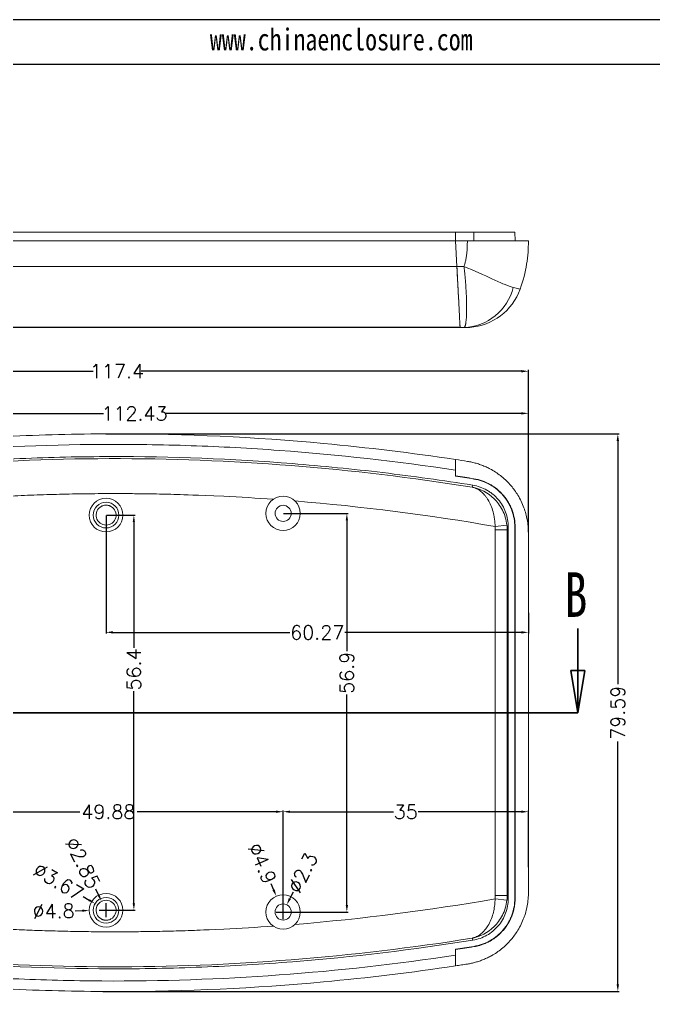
# Model space of a CAD drawing. Header units: inches. Extents: x 2883 to 4028, y 1129 to 1398.
# Drawn here: x 3490.9 to 3581.3, y 1259 to 1397.8 of the extents above; entities that cross this region are included whole.
import ezdxf

# ---------------------------------------------------------------- set-up
doc = ezdxf.new("R2010")
doc.units = ezdxf.units.IN
doc.header["$LTSCALE"] = 15
doc.linetypes.add('PHANTOM', pattern=[12.7, 6.35, -1.27, 1.27, -1.27, 1.27, -1.27])
doc.layers.add('文字', color=81, linetype='Continuous')
doc.styles.add('SLDTEXTSTYLE0', font='TXT', dxfattribs={"width": 0.75})
doc.styles.get("Standard").update_dxf_attribs({"font": 'txt', "bigfont": 'gbcbig.shx'})
doc.styles.add('宋体', font='', dxfattribs={"width": 0.8, "height": 3.5})
doc.styles.get('宋体').set_extended_font_data('SimSun')
doc.dimstyles.new('2.5', dxfattribs={"dimtxt": 2, "dimasz": 1, "dimexe": 0.18, "dimexo": 0.0625, "dimgap": 0.09, "dimtad": 0, "dimdsep": 46, "dimtxsty": 'Standard', "dimcen": 1, "dimclrd": 3, "dimclre": 3, "dimadec": 0, "dimazin": 2, "dimtfac": 1, "dimtofl": 0, "dimtmove": 0, "dimatfit": 3, "dimfxl": 1, "dimtolj": 1, "dimtzin": 0, "dimarcsym": 0})

# ---------------------------------------------------------------- blocks, each defined once
blk = doc.blocks.new('_CLOSED')
at = {"color": 0, "linetype": 'ByBlock', "lineweight": -2}
for p, q in [((-1, 0.166667), (0, 0)), ((-1, 0.166667), (-1, -0.166667)), ((0, 0), (-1, -0.166667)), ((0, 0), (-1, 0))]:
    blk.add_line(p, q, dxfattribs=at)
blk = doc.blocks.new('*D242')
at = {"color": 3, "lineweight": -2}
for p, q in [((3446.09, 1331.72), (3446.09, 1347.74)), ((3447.09, 1347.56), (3501.37, 1347.56)), ((3562.49, 1347.56), (3508.21, 1347.56)), ((3563.49, 1324.57), (3563.49, 1347.74))]:
    blk.add_line(p, q, dxfattribs=at)
at = {"color": 3}
for points in [[(3447.09, 1347.73), (3447.09, 1347.39), (3446.09, 1347.56)], [(3562.49, 1347.73), (3562.49, 1347.39), (3563.49, 1347.56)]]:
    blk.add_solid(points, dxfattribs=at)
at = {"layer": 'Defpoints', "color": 0}
for p in [(3563.49, 1347.56), (3446.09, 1331.65), (3563.49, 1324.51)]:
    blk.add_point(p, dxfattribs=at)
at = {"color": 0, "insert": (3504.79, 1347.56), "char_height": 2, "attachment_point": 5}
blk.add_mtext('\\A1;117.4', dxfattribs=at)
blk = doc.blocks.new('*D243')
at = {"color": 3, "lineweight": -2}
for p, q in [((3451.06, 1331.46), (3451.06, 1341.73)), ((3452.06, 1341.55), (3502.85, 1341.55)), ((3562.49, 1341.55), (3511.7, 1341.55)), ((3563.49, 1324.57), (3563.49, 1341.73))]:
    blk.add_line(p, q, dxfattribs=at)
at = {"color": 3}
for points in [[(3452.06, 1341.71), (3452.06, 1341.38), (3451.06, 1341.55)], [(3562.49, 1341.71), (3562.49, 1341.38), (3563.49, 1341.55)]]:
    blk.add_solid(points, dxfattribs=at)
at = {"layer": 'Defpoints', "color": 0}
for p in [(3451.06, 1341.55), (3451.06, 1331.4), (3563.49, 1324.51)]:
    blk.add_point(p, dxfattribs=at)
at = {"color": 0, "insert": (3507.28, 1341.55), "char_height": 2, "attachment_point": 5}
blk.add_mtext('\\A1;112.43', dxfattribs=at)
blk = doc.blocks.new('*D246')
at = {"color": 3, "lineweight": -2}
for p, q in [((3528.55, 1327.27), (3537.76, 1327.27)), ((3537.58, 1326.27), (3537.58, 1307.61)), ((3537.58, 1271.37), (3537.58, 1301.43)), ((3528.55, 1270.37), (3537.76, 1270.37))]:
    blk.add_line(p, q, dxfattribs=at)
at = {"color": 3}
for points in [[(3537.42, 1326.27), (3537.75, 1326.27), (3537.58, 1327.27)], [(3537.42, 1271.37), (3537.75, 1271.37), (3537.58, 1270.37)]]:
    blk.add_solid(points, dxfattribs=at)
at = {"layer": 'Defpoints', "color": 0}
for p in [(3528.49, 1327.27), (3537.58, 1327.27), (3528.49, 1270.37)]:
    blk.add_point(p, dxfattribs=at)
at = {"color": 0, "insert": (3537.58, 1304.52), "char_height": 2, "attachment_point": 5, "rotation": 90}
blk.add_mtext('\\A1;56.9', dxfattribs=at)
blk = doc.blocks.new('*D247')
at = {"color": 3, "lineweight": -2}
for p, q in [((3503.29, 1327.02), (3507.37, 1327.02)), ((3507.19, 1326.02), (3507.19, 1308.09)), ((3507.19, 1271.62), (3507.19, 1301.91)), ((3503.29, 1270.62), (3507.37, 1270.62))]:
    blk.add_line(p, q, dxfattribs=at)
at = {"color": 3}
for points in [[(3507.02, 1326.02), (3507.35, 1326.02), (3507.19, 1327.02)], [(3507.02, 1271.62), (3507.35, 1271.62), (3507.19, 1270.62)]]:
    blk.add_solid(points, dxfattribs=at)
at = {"layer": 'Defpoints', "color": 0}
for p in [(3503.22, 1327.02), (3503.22, 1270.62), (3507.19, 1270.62)]:
    blk.add_point(p, dxfattribs=at)
at = {"color": 0, "insert": (3507.19, 1305), "char_height": 2, "attachment_point": 5, "rotation": 90}
blk.add_mtext('\\A1;56.4', dxfattribs=at)
blk = doc.blocks.new('*D249')
at = {"color": 3, "lineweight": -2}
for p, q in [((3503.19, 1338.62), (3576.43, 1338.62)), ((3576.25, 1337.62), (3576.25, 1302.91)), ((3576.25, 1260.03), (3576.25, 1294.73)), ((3502.75, 1259.03), (3576.43, 1259.03))]:
    blk.add_line(p, q, dxfattribs=at)
at = {"color": 3}
for points in [[(3576.08, 1337.62), (3576.41, 1337.62), (3576.25, 1338.62)], [(3576.08, 1260.03), (3576.41, 1260.03), (3576.25, 1259.03)]]:
    blk.add_solid(points, dxfattribs=at)
at = {"layer": 'Defpoints', "color": 0}
for p in [(3503.12, 1338.62), (3502.68, 1259.03), (3576.25, 1259.03)]:
    blk.add_point(p, dxfattribs=at)
at = {"color": 0, "insert": (3576.25, 1298.82), "char_height": 2, "attachment_point": 5, "rotation": 90}
blk.add_mtext('\\A1;79.59', dxfattribs=at)
blk = doc.blocks.new('*D256')
at = {"color": 3, "lineweight": -2}
for p, q in [((3501.71, 1273.7), (3502.15, 1272.8)), ((3503.22, 1269.62), (3503.22, 1271.62)), ((3502.22, 1270.62), (3504.22, 1270.62))]:
    blk.add_line(p, q, dxfattribs=at)
at = {"color": 3}
blk.add_solid([(3502.3, 1272.87), (3502, 1272.72), (3502.59, 1271.9)], dxfattribs=at)
at = {"layer": 'Defpoints', "color": 0}
for p in [(3502.59, 1271.9), (3503.85, 1269.34)]:
    blk.add_point(p, dxfattribs=at)
at = {"color": 0, "insert": (3499.9, 1277.36), "char_height": 2, "attachment_point": 5, "rotation": 296.2216}
blk.add_mtext('\\A1;∅2.85', dxfattribs=at)
blk = doc.blocks.new('*D257')
at = {"color": 3, "lineweight": -2}
for p, q in [((3499.94, 1272.6), (3500.79, 1272.08)), ((3503.22, 1269.62), (3503.22, 1271.62)), ((3502.22, 1270.62), (3504.22, 1270.62))]:
    blk.add_line(p, q, dxfattribs=at)
at = {"color": 3}
blk.add_solid([(3500.88, 1272.22), (3500.71, 1271.94), (3501.65, 1271.57)], dxfattribs=at)
at = {"layer": 'Defpoints', "color": 0}
for p in [(3501.65, 1271.57), (3504.79, 1269.68)]:
    blk.add_point(p, dxfattribs=at)
at = {"color": 0, "insert": (3496.43, 1274.7), "char_height": 2, "attachment_point": 5, "rotation": 329.0141}
blk.add_mtext('\\A1;∅3.67', dxfattribs=at)
blk = doc.blocks.new('*D258')
at = {"color": 3, "lineweight": -2}
for p, q in [((3503.22, 1269.62), (3503.22, 1271.62)), ((3498.82, 1270.55), (3499.82, 1270.57)), ((3502.22, 1270.62), (3504.22, 1270.62))]:
    blk.add_line(p, q, dxfattribs=at)
at = {"color": 3}
blk.add_solid([(3499.82, 1270.73), (3499.83, 1270.4), (3500.82, 1270.58)], dxfattribs=at)
at = {"layer": 'Defpoints', "color": 0}
for p in [(3500.82, 1270.58), (3505.62, 1270.66)]:
    blk.add_point(p, dxfattribs=at)
at = {"color": 0, "insert": (3495.73, 1270.5), "char_height": 2, "attachment_point": 5, "rotation": 0.9457}
blk.add_mtext('\\A1;∅4.8', dxfattribs=at)
blk = doc.blocks.new('*D259')
at = {"color": 3, "lineweight": -2}
for p, q in [((3526.73, 1274.46), (3527.12, 1273.54)), ((3528.49, 1269.37), (3528.49, 1271.37)), ((3527.49, 1270.37), (3529.49, 1270.37))]:
    blk.add_line(p, q, dxfattribs=at)
at = {"color": 3}
blk.add_solid([(3527.28, 1273.61), (3526.97, 1273.47), (3527.52, 1272.62)], dxfattribs=at)
at = {"layer": 'Defpoints', "color": 0}
for p in [(3527.52, 1272.62), (3529.46, 1268.12)]:
    blk.add_point(p, dxfattribs=at)
at = {"color": 0, "insert": (3525.5, 1277.3), "char_height": 2, "attachment_point": 5, "rotation": 293.3375}
blk.add_mtext('\\A1;∅4.9', dxfattribs=at)
blk = doc.blocks.new('*D260')
at = {"color": 3, "lineweight": -2}
for p, q in [((3529.91, 1273.2), (3529.45, 1272.29)), ((3528.49, 1269.37), (3528.49, 1271.37)), ((3527.49, 1270.37), (3529.49, 1270.37))]:
    blk.add_line(p, q, dxfattribs=at)
at = {"color": 3}
blk.add_solid([(3529.3, 1272.37), (3529.6, 1272.22), (3529.01, 1271.4)], dxfattribs=at)
at = {"layer": 'Defpoints', "color": 0}
for p in [(3529.01, 1271.4), (3527.97, 1269.34)]:
    blk.add_point(p, dxfattribs=at)
at = {"color": 0, "insert": (3531.29, 1275.97), "char_height": 2, "attachment_point": 5, "rotation": 63.3726}
blk.add_mtext('\\A1;∅2.3', dxfattribs=at)
blk = doc.blocks.new('*D283')
at = {"color": 3, "lineweight": -2}
for p, q in [((3503.22, 1326.96), (3503.22, 1310.11)), ((3563.49, 1313.09), (3563.49, 1310.11)), ((3504.22, 1310.29), (3529.43, 1310.29)), ((3562.49, 1310.29), (3537.28, 1310.29))]:
    blk.add_line(p, q, dxfattribs=at)
at = {"color": 3}
for points in [[(3504.22, 1310.46), (3504.22, 1310.12), (3503.22, 1310.29)], [(3562.49, 1310.46), (3562.49, 1310.12), (3563.49, 1310.29)]]:
    blk.add_solid(points, dxfattribs=at)
at = {"layer": 'Defpoints', "color": 0}
for p in [(3503.22, 1327.02), (3563.49, 1313.15), (3503.22, 1310.29)]:
    blk.add_point(p, dxfattribs=at)
at = {"color": 0, "insert": (3533.36, 1310.29), "char_height": 2, "attachment_point": 5}
blk.add_mtext('\\A1;60.27', dxfattribs=at)
blk = doc.blocks.new('*D285')
at = {"color": 3, "lineweight": -2}
for p, q in [((3528.49, 1270.43), (3528.49, 1284.87)), ((3529.49, 1284.69), (3544.23, 1284.69)), ((3562.49, 1284.69), (3547.75, 1284.69)), ((3563.49, 1276.77), (3563.49, 1284.87))]:
    blk.add_line(p, q, dxfattribs=at)
at = {"color": 3}
for points in [[(3529.49, 1284.85), (3529.49, 1284.52), (3528.49, 1284.69)], [(3562.49, 1284.85), (3562.49, 1284.52), (3563.49, 1284.69)]]:
    blk.add_solid(points, dxfattribs=at)
at = {"layer": 'Defpoints', "color": 0}
for p in [(3563.49, 1284.69), (3563.49, 1276.71), (3528.49, 1270.37)]:
    blk.add_point(p, dxfattribs=at)
at = {"color": 0, "insert": (3545.99, 1284.69), "char_height": 2, "attachment_point": 5}
blk.add_mtext('\\A1;35', dxfattribs=at)
blk = doc.blocks.new('*D286')
at = {"color": 3, "lineweight": -2}
for p, q in [((3478.61, 1270.48), (3478.61, 1284.87)), ((3479.61, 1284.69), (3499.46, 1284.69)), ((3527.49, 1284.69), (3507.64, 1284.69)), ((3528.49, 1269.84), (3528.49, 1284.87))]:
    blk.add_line(p, q, dxfattribs=at)
at = {"color": 3}
for points in [[(3479.61, 1284.85), (3479.61, 1284.52), (3478.61, 1284.69)], [(3527.49, 1284.85), (3527.49, 1284.52), (3528.49, 1284.69)]]:
    blk.add_solid(points, dxfattribs=at)
at = {"layer": 'Defpoints', "color": 0}
for p in [(3528.49, 1284.69), (3478.61, 1270.42), (3528.49, 1269.78)]:
    blk.add_point(p, dxfattribs=at)
at = {"color": 0, "insert": (3503.55, 1284.69), "char_height": 2, "attachment_point": 5}
blk.add_mtext('\\A1;49.88', dxfattribs=at)

msp = doc.modelspace()

# ---------------------------------------------------------------- linework, layer by layer
for p, q in [((3358.601, 1397.774), (3739.054, 1397.774)), ((3368.446, 1391.369), (3732.65, 1391.369))]:
    msp.add_line(p, q)
at = {"color": 7, "linetype": 'Continuous', "lineweight": 15}
for p, q in [((3553.09, 1366.196), (3553.09, 1367.396)), ((3555.699, 1366.196), (3555.693, 1367.396)), ((3561.548, 1367.396), (3561.59, 1366.196)), ((3553.09, 1366.196), (3553.283, 1362.514)), ((3553.09, 1366.196), (3553.283, 1362.514)), ((3562.093, 1358.719), (3562.302, 1359.283)), ((3553.737, 1353.85), (3553.729, 1354.002)), ((3553.09, 1333.437), (3553.09, 1334.956)), ((3553.09, 1334.956), (3553.09, 1333.437)), ((3553.09, 1333.437), (3553.09, 1332.583)), ((3555.699, 1332.219), (3555.693, 1332.177)), ((3555.464, 1331.012), (3555.562, 1331.291)), ((3558.734, 1325.406), (3560.423, 1325.594)), ((3560.611, 1325.364), (3560.46, 1324.93)), ((3560.611, 1272.28), (3560.611, 1325.364)), ((3561.548, 1325.304), (3561.548, 1272.34)), ((3561.59, 1325.304), (3561.548, 1325.304)), ((3561.59, 1272.34), (3561.59, 1325.304)), ((3558.761, 1324.93), (3560.46, 1324.93)), ((3558.761, 1324.93), (3558.761, 1272.714)), ((3560.46, 1324.93), (3560.46, 1272.714)), ((3563.49, 1324.506), (3563.49, 1273.138)), ((3560.46, 1272.714), (3558.761, 1272.714)), ((3560.46, 1272.714), (3560.611, 1272.28)), ((3560.423, 1272.05), (3558.734, 1272.238)), ((3561.548, 1272.34), (3561.59, 1272.34)), ((3555.562, 1266.353), (3555.464, 1266.632)), ((3555.699, 1265.426), (3555.693, 1265.467)), ((3553.09, 1265.061), (3553.09, 1264.207)), ((3553.09, 1262.688), (3553.09, 1264.207)), ((3553.09, 1264.207), (3553.09, 1262.688))]:
    msp.add_line(p, q, dxfattribs=at)
at = {"color": 7, "linetype": 'Continuous', "lineweight": 30}
msp.add_line((3570.525, 1310.822), (3570.525, 1298.822), dxfattribs=at)
at = {"color": 1, "linetype": 'PHANTOM', "lineweight": 30}
msp.add_line((3570.525, 1298.822), (3440.101, 1298.822), dxfattribs=at)
at = {"color": 7, "linetype": 'Continuous', "lineweight": 15}
for centre, radius in [((3503.223, 1327.022), 2.4), ((3528.49, 1327.272), 2.45), ((3503.223, 1327.022), 1.833), ((3528.49, 1327.272), 1.15), ((3503.223, 1270.622), 2.4), ((3503.223, 1270.622), 1.833), ((3528.49, 1270.372), 2.45), ((3528.49, 1270.372), 1.15)]:
    msp.add_circle(centre, radius, dxfattribs=at)
for centre, radius, start, end in [((3553.983, 1361.363), 7.574, 272.41211, 345.90588), ((3554.511, 1362.096), 8.3, 270, 336.03264), ((3503.223, 1327.022), 1.426, 119.9462, 60.51249), ((3503.223, 1270.622), 1.426, 299.48751, 240.0538)]:
    msp.add_arc(centre, radius, start, end, dxfattribs=at)
for points, knots in [([(3553.09, 1367.396), (3544.74, 1367.396), (3536.355, 1367.396), (3519.511, 1367.396), (3511.076, 1367.396), (3498.41, 1367.396), (3494.193, 1367.396), (3485.775, 1367.396), (3481.573, 1367.396), (3468.987, 1367.396), (3460.625, 1367.396), (3452.29, 1367.396)], [0, 0, 0, 0, 0.25, 0.25, 0.5, 0.5, 0.625, 0.625, 0.75, 0.75, 1, 1, 1, 1]), ([(3555.693, 1367.396), (3555.259, 1367.396), (3554.392, 1367.396), (3553.524, 1367.396), (3553.09, 1367.396)], [0, 0, 0, 0, 0.5001528, 1, 1, 1, 1]), ([(3561.548, 1367.396), (3561.548, 1367.396), (3561.512, 1367.396), (3561.369, 1367.396), (3561.263, 1367.396), (3561.05, 1367.396), (3560.97, 1367.396), (3560.795, 1367.396), (3560.7, 1367.396), (3560.392, 1367.396), (3560.155, 1367.396), (3559.62, 1367.396), (3559.327, 1367.396), (3558.855, 1367.396), (3558.691, 1367.396), (3558.354, 1367.396), (3558.178, 1367.396), (3557.638, 1367.396), (3557.266, 1367.396), (3556.497, 1367.396), (3556.101, 1367.396), (3555.693, 1367.396)], [0, 0, 0, 0, 0.125, 0.125, 0.25, 0.25, 0.3125, 0.3125, 0.375, 0.375, 0.5, 0.5, 0.625, 0.625, 0.6875, 0.6875, 0.75, 0.75, 0.875, 0.875, 1, 1, 1, 1]), ([(3453.19, 1366.196), (3460.535, 1366.196), (3467.903, 1366.196), (3480.18, 1366.196), (3485.077, 1366.196), (3494.891, 1366.196), (3499.809, 1366.196), (3514.589, 1366.196), (3524.423, 1366.196), (3540.545, 1366.196), (3546.829, 1366.196), (3553.09, 1366.196)], [0.09727704, 0.09727704, 0.09727704, 0.09727704, 0.28260282, 0.28260282, 0.40515184, 0.40515184, 0.52770086, 0.52770086, 0.7727989, 0.7727989, 0.93042382, 0.93042382, 0.93042382, 0.93042382]), ([(3554.776, 1366.196), (3554.495, 1366.196), (3553.933, 1366.196), (3553.371, 1366.196), (3553.09, 1366.196)], [0, 0, 0, 0, 0.4999584, 1, 1, 1, 1]), ([(3554.776, 1366.196), (3554.775, 1366.04), (3554.773, 1365.728), (3554.754, 1365.107), (3554.711, 1364.526), (3554.633, 1363.911), (3554.548, 1363.434), (3554.432, 1362.941), (3554.338, 1362.645), (3554.297, 1362.514)], [0, 0, 0, 0, 0.1254548, 0.2507806, 0.5006956, 0.5931903, 0.7499195, 0.8899007, 1, 1, 1, 1]), ([(3563.49, 1366.196), (3563.489, 1366.196), (3563.487, 1366.196), (3563.473, 1366.196), (3563.448, 1366.195), (3563.403, 1366.196), (3563.288, 1366.196), (3563.102, 1366.195), (3562.69, 1366.196), (3562.088, 1366.195), (3561.005, 1366.196), (3559.734, 1366.195), (3558.551, 1366.195), (3557.661, 1366.195), (3557.095, 1366.195), (3556.521, 1366.195), (3555.941, 1366.195), (3555.36, 1366.196), (3554.969, 1366.196), (3554.776, 1366.196)], [0, 0, 0, 0, 0.0210865, 0.0420732, 0.0629438, 0.0919123, 0.1256161, 0.2179448, 0.2504543, 0.3867413, 0.5000288, 0.6288235, 0.749564, 0.7923694, 0.8348413, 0.8769066, 0.9184966, 0.9595472, 1, 1, 1, 1]), ([(3562.318, 1359.278), (3562.749, 1360.474), (3563.048, 1361.685), (3563.326, 1363.438), (3563.39, 1364.012), (3563.452, 1364.852), (3563.466, 1365.129), (3563.481, 1365.538), (3563.484, 1365.672), (3563.489, 1365.942), (3563.49, 1366.1), (3563.49, 1366.196)], [0, 0, 0, 0, 0.5, 0.5, 0.75, 0.75, 0.875, 0.875, 0.9375, 0.9375, 1, 1, 1, 1]), ([(3553.283, 1362.514), (3536.697, 1362.514), (3519.92, 1362.514), (3486.323, 1362.514), (3469.561, 1362.514), (3452.997, 1362.514)], [0, 0, 0, 0, 0.5, 0.5, 1, 1, 1, 1]), ([(3553.283, 1362.514), (3553.288, 1362.411), (3553.299, 1362.203), (3553.316, 1361.89), (3553.332, 1361.575), (3553.349, 1361.258), (3553.366, 1360.94), (3553.382, 1360.621), (3553.399, 1360.302), (3553.416, 1359.984), (3553.432, 1359.667), (3553.468, 1358.979), (3553.524, 1357.921), (3553.587, 1356.705), (3553.646, 1355.602), (3553.684, 1354.85), (3553.708, 1354.394), (3553.72, 1354.164), (3553.728, 1354.018), (3553.734, 1353.913), (3553.736, 1353.871), (3553.737, 1353.85)], [0, 0, 0, 0, 0.0237809, 0.0478683, 0.0722539, 0.0969289, 0.1218835, 0.1471069, 0.1725874, 0.1983124, 0.2242687, 0.2504419, 0.3696265, 0.5000204, 0.6068905, 0.7495639, 0.8259987, 0.8744179, 0.9200021, 0.9618306, 1, 1, 1, 1]), ([(3553.737, 1353.85), (3553.734, 1353.909), (3553.728, 1354.015), (3553.713, 1354.315), (3553.702, 1354.511), (3553.677, 1354.992), (3553.662, 1355.273), (3553.637, 1355.75), (3553.629, 1355.918), (3553.61, 1356.275), (3553.6, 1356.464), (3553.569, 1357.055), (3553.547, 1357.477), (3553.512, 1358.151), (3553.499, 1358.382), (3553.474, 1358.859), (3553.461, 1359.105), (3553.422, 1359.856), (3553.395, 1360.37), (3553.34, 1361.423), (3553.312, 1361.965), (3553.283, 1362.514)], [0, 0, 0, 0, 0.125, 0.125, 0.25, 0.25, 0.375, 0.375, 0.4375, 0.4375, 0.5, 0.5, 0.625, 0.625, 0.6875, 0.6875, 0.75, 0.75, 0.875, 0.875, 1, 1, 1, 1]), ([(3554.302, 1353.796), (3554.311, 1353.797), (3554.328, 1353.798), (3554.354, 1353.814), (3554.379, 1353.839), (3554.404, 1353.876), (3554.428, 1353.923), (3554.452, 1353.981), (3554.475, 1354.051), (3554.497, 1354.133), (3554.519, 1354.226), (3554.539, 1354.331), (3554.584, 1354.605), (3554.644, 1355.183), (3554.681, 1356.203), (3554.671, 1357.521), (3554.62, 1358.789), (3554.543, 1359.942), (3554.481, 1360.717), (3554.417, 1361.401), (3554.357, 1361.99), (3554.316, 1362.35), (3554.297, 1362.514)], [0, 0, 0, 0, 0.0215376, 0.0433295, 0.0653682, 0.0876452, 0.1101515, 0.1328773, 0.155812, 0.1789444, 0.2022627, 0.2257544, 0.2494064, 0.3686741, 0.4982889, 0.6048017, 0.7481697, 0.8142158, 0.8721122, 0.9221402, 0.9646477, 1, 1, 1, 1]), ([(3561.329, 1359.518), (3560.972, 1359.605), (3560.54, 1359.767), (3559.534, 1360.19), (3558.973, 1360.446), (3557.142, 1361.284), (3555.759, 1361.916), (3554.297, 1362.514)], [0, 0, 0, 0, 0.25, 0.25, 0.5, 0.5, 1, 1, 1, 1]), ([(3553.737, 1353.85), (3553.706, 1353.85), (3553.676, 1353.85), (3553.645, 1353.85), (3549.47, 1353.85), (3545.284, 1353.85), (3538.985, 1353.85), (3536.882, 1353.85), (3532.673, 1353.85), (3530.568, 1353.85), (3524.248, 1353.85), (3520.03, 1353.85), (3513.697, 1353.85), (3511.584, 1353.85), (3507.357, 1353.85), (3505.242, 1353.85), (3498.899, 1353.85), (3494.671, 1353.85), (3486.221, 1353.85), (3482.004, 1353.85), (3473.585, 1353.85), (3469.383, 1353.85), (3460.994, 1353.85), (3456.806, 1353.85), (3452.636, 1353.85), (3452.605, 1353.85), (3452.574, 1353.85), (3452.543, 1353.85)], [0.00890289, 0.00890289, 0.00890289, 0.00890289, 0.00980392, 0.00980392, 0.00980392, 0.13235294, 0.13235294, 0.19362745, 0.19362745, 0.25490196, 0.25490196, 0.37745098, 0.37745098, 0.43872549, 0.43872549, 0.5, 0.5, 0.62254902, 0.62254902, 0.74509804, 0.74509804, 0.86764706, 0.86764706, 0.99019608, 0.99019608, 0.99019608, 0.99110429, 0.99110429, 0.99110429, 0.99110429]), ([(3452.543, 1353.85), (3456.726, 1353.85), (3460.921, 1353.85), (3469.332, 1353.85), (3473.55, 1353.85), (3486.211, 1353.85), (3494.669, 1353.85), (3507.379, 1353.85), (3511.621, 1353.85), (3520.082, 1353.85), (3524.306, 1353.85), (3532.738, 1353.85), (3536.948, 1353.85), (3545.353, 1353.85), (3549.548, 1353.85), (3553.737, 1353.85)], [0, 0, 0, 0, 0.125, 0.125, 0.25, 0.25, 0.5, 0.5, 0.625, 0.625, 0.75, 0.75, 0.875, 0.875, 1, 1, 1, 1]), ([(3501.95, 1353.796), (3501.988, 1353.796), (3502.065, 1353.796), (3502.183, 1353.796), (3502.305, 1353.797), (3502.431, 1353.798), (3502.622, 1353.8), (3502.882, 1353.802), (3503.212, 1353.803), (3503.543, 1353.802), (3503.833, 1353.8), (3504.08, 1353.798), (3504.286, 1353.796), (3504.414, 1353.796), (3504.479, 1353.796)], [0, 0, 0, 0, 0.050082, 0.1001191, 0.1502598, 0.2006554, 0.2514579, 0.3753037, 0.4997488, 0.624235, 0.7481619, 0.8327035, 0.9164153, 1, 1, 1, 1]), ([(3504.379, 1353.796), (3504.273, 1353.796), (3503.927, 1353.796), (3503.233, 1353.796), (3502.525, 1353.796), (3502.164, 1353.796), (3502.044, 1353.796)], [0, 0, 0, 0, 0.1508085, 0.4904851, 0.8301617, 1, 1, 1, 1]), ([(3453.19, 1334.545), (3460.535, 1335.713), (3467.903, 1336.634), (3480.18, 1337.745), (3485.077, 1338.076), (3494.891, 1338.517), (3499.809, 1338.626), (3514.589, 1338.614), (3524.423, 1338.154), (3540.545, 1336.666), (3546.829, 1335.9), (3553.09, 1334.956)], [0.09727704, 0.09727704, 0.09727704, 0.09727704, 0.28260282, 0.28260282, 0.40515184, 0.40515184, 0.52770086, 0.52770086, 0.7727989, 0.7727989, 0.93042382, 0.93042382, 0.93042382, 0.93042382]), ([(3452.29, 1332.879), (3460.625, 1334.234), (3469, 1335.271), (3485.83, 1336.689), (3494.26, 1337.069), (3506.926, 1337.138), (3511.145, 1337.078), (3519.566, 1336.793), (3523.771, 1336.567), (3536.368, 1335.645), (3544.741, 1334.702), (3553.09, 1333.437)], [0, 0, 0, 0, 0.25, 0.25, 0.5, 0.5, 0.625, 0.625, 0.75, 0.75, 1, 1, 1, 1]), ([(3555.464, 1331.012), (3546.905, 1332.379), (3538.294, 1333.41), (3521.013, 1334.775), (3512.34, 1335.11), (3486.312, 1335.044), (3468.997, 1333.574), (3451.89, 1330.755)], [0, 0, 0, 0, 0.25, 0.25, 0.5, 0.5, 1, 1, 1, 1]), ([(3555.562, 1331.291), (3551.289, 1331.975), (3547.001, 1332.575), (3538.409, 1333.603), (3534.108, 1334.031), (3521.192, 1335.056), (3512.562, 1335.395), (3499.588, 1335.372), (3495.259, 1335.277), (3486.623, 1334.911), (3473.693, 1334.1), (3460.833, 1332.513), (3452.29, 1331.117)], [0, 0, 0, 0, 0.125, 0.125, 0.25, 0.25, 0.5, 0.5, 0.625, 0.625, 0.75, 1, 1, 1, 1]), ([(3554.776, 1334.698), (3554.881, 1334.68), (3555.093, 1334.645), (3555.41, 1334.58), (3555.727, 1334.505), (3556.044, 1334.418), (3556.36, 1334.322), (3556.675, 1334.214), (3556.989, 1334.095), (3557.299, 1333.966), (3557.607, 1333.826), (3557.912, 1333.675), (3558.629, 1333.289), (3559.734, 1332.541), (3561.004, 1331.303), (3562.088, 1329.807), (3562.886, 1328.158), (3563.264, 1326.767), (3563.403, 1325.866), (3563.453, 1325.412), (3563.484, 1324.966), (3563.488, 1324.66), (3563.49, 1324.506)], [0, 0, 0, 0, 0.0219909, 0.0441673, 0.0665203, 0.0890405, 0.1117182, 0.1345428, 0.1575036, 0.1805895, 0.2037888, 0.2270895, 0.2504794, 0.3712253, 0.5000322, 0.6133249, 0.7496244, 0.8743779, 0.908081, 0.9370546, 0.9684057, 1, 1, 1, 1]), ([(3555.699, 1332.219), (3555.264, 1332.288), (3554.395, 1332.426), (3553.525, 1332.559), (3553.09, 1332.625)], [0, 0, 0, 0, 0.5001531, 1, 1, 1, 1]), ([(3553.09, 1332.583), (3553.524, 1332.517), (3554.392, 1332.384), (3555.259, 1332.246), (3555.693, 1332.177)], [0, 0, 0, 0, 0.4998472, 1, 1, 1, 1]), ([(3555.693, 1332.177), (3556.101, 1332.112), (3556.497, 1332.011), (3557.266, 1331.743), (3557.638, 1331.576), (3558.178, 1331.273), (3558.354, 1331.164), (3558.691, 1330.932), (3558.855, 1330.81), (3559.327, 1330.421), (3559.62, 1330.133), (3560.155, 1329.504), (3560.392, 1329.17), (3560.7, 1328.642), (3560.795, 1328.461), (3560.97, 1328.09), (3561.05, 1327.899), (3561.263, 1327.319), (3561.369, 1326.925), (3561.512, 1326.125), (3561.548, 1325.718), (3561.548, 1325.304)], [0, 0, 0, 0, 0.125, 0.125, 0.25, 0.25, 0.3125, 0.3125, 0.375, 0.375, 0.5, 0.5, 0.625, 0.625, 0.6875, 0.6875, 0.75, 0.75, 0.875, 0.875, 1, 1, 1, 1]), ([(3555.699, 1332.219), (3556.11, 1332.153), (3556.509, 1332.052), (3557.282, 1331.782), (3557.657, 1331.614), (3558.2, 1331.309), (3558.376, 1331.199), (3558.716, 1330.966), (3558.88, 1330.843), (3559.355, 1330.452), (3559.65, 1330.162), (3560.189, 1329.529), (3560.427, 1329.193), (3560.737, 1328.662), (3560.833, 1328.48), (3561.009, 1328.107), (3561.089, 1327.915), (3561.303, 1327.331), (3561.41, 1326.935), (3561.553, 1326.13), (3561.59, 1325.72), (3561.59, 1325.304)], [0, 0, 0, 0, 0.125, 0.125, 0.25, 0.25, 0.3125, 0.3125, 0.375, 0.375, 0.5, 0.5, 0.625, 0.625, 0.6875, 0.6875, 0.75, 0.75, 0.875, 0.875, 1, 1, 1, 1]), ([(3555.464, 1331.012), (3556.586, 1330.794), (3557.682, 1330.251), (3559.045, 1328.908), (3559.459, 1328.364), (3560.105, 1327.094), (3560.338, 1326.36), (3560.423, 1325.594)], [0, 0, 0, 0, 0.5, 0.5, 0.75, 0.75, 1, 1, 1, 1]), ([(3558.734, 1325.406), (3558.733, 1325.474), (3558.729, 1325.61), (3558.718, 1325.816), (3558.702, 1326.024), (3558.681, 1326.234), (3558.655, 1326.446), (3558.623, 1326.659), (3558.586, 1326.873), (3558.544, 1327.087), (3558.496, 1327.3), (3558.38, 1327.755), (3558.148, 1328.441), (3557.813, 1329.105), (3557.495, 1329.579), (3557.162, 1329.997), (3556.791, 1330.349), (3556.403, 1330.623), (3556.133, 1330.773), (3555.89, 1330.88), (3555.679, 1330.957), (3555.536, 1330.993), (3555.464, 1331.012)], [0, 0, 0, 0, 0.0231951, 0.0468051, 0.0708294, 0.0952655, 0.1201094, 0.1453561, 0.1709988, 0.1970301, 0.2234413, 0.2502229, 0.3695096, 0.499727, 0.558792, 0.6237685, 0.7483748, 0.8115729, 0.8738721, 0.9161528, 0.9582131, 1, 1, 1, 1]), ([(3560.611, 1325.364), (3560.611, 1325.721), (3560.58, 1326.072), (3560.457, 1326.763), (3560.364, 1327.105), (3560.119, 1327.772), (3559.969, 1328.091), (3559.614, 1328.697), (3559.409, 1328.988), (3558.949, 1329.528), (3558.698, 1329.774), (3558.292, 1330.11), (3558.151, 1330.216), (3557.859, 1330.416), (3557.707, 1330.511), (3557.244, 1330.771), (3556.924, 1330.915), (3556.26, 1331.147), (3555.914, 1331.235), (3555.562, 1331.291)], [0, 0, 0, 0, 0.125, 0.125, 0.25, 0.25, 0.375, 0.375, 0.5, 0.5, 0.625, 0.625, 0.6875, 0.6875, 0.75, 0.75, 0.875, 0.875, 1, 1, 1, 1]), ([(3487.905, 1329.659), (3488.514, 1329.69), (3489.734, 1329.752), (3491.563, 1329.832), (3493.394, 1329.902), (3495.224, 1329.962), (3497.055, 1330.01), (3498.887, 1330.048), (3500.719, 1330.075), (3502.273, 1330.089), (3503.741, 1330.096), (3505.316, 1330.096), (3507.468, 1330.085), (3510.198, 1330.048), (3513.504, 1329.974), (3515.899, 1329.886), (3520.008, 1329.711)], [0, 0, 0, 0, 0.0625014, 0.1250066, 0.1875162, 0.2500308, 0.3125509, 0.3750774, 0.4376107, 0.5001516, 0.5341774, 0.5879266, 0.6613967, 0.7545711, 0.8674414, 1, 1, 1, 1]), ([(3503.925, 1328.263), (3503.888, 1328.284), (3503.819, 1328.32), (3503.72, 1328.36), (3503.64, 1328.387), (3503.58, 1328.404), (3503.54, 1328.413), (3503.451, 1328.433), (3503.315, 1328.451), (3503.096, 1328.448), (3502.876, 1328.413), (3502.698, 1328.35), (3502.583, 1328.296), (3502.535, 1328.27), (3502.511, 1328.258)], [0, 0, 0, 0, 0.08676198, 0.15829857, 0.21521265, 0.25763916, 0.28544573, 0.29852073, 0.4417151, 0.56317184, 0.74231433, 0.89114279, 0.94537078, 1, 1, 1, 1]), ([(3563.49, 1273.138), (3563.489, 1273.035), (3563.487, 1272.831), (3563.473, 1272.525), (3563.448, 1272.182), (3563.403, 1271.778), (3563.288, 1271.033), (3563.102, 1270.282), (3562.69, 1269.081), (3562.088, 1267.837), (3561.005, 1266.341), (3559.734, 1265.103), (3558.551, 1264.302), (3557.661, 1263.839), (3557.095, 1263.587), (3556.521, 1263.371), (3555.941, 1263.193), (3555.36, 1263.048), (3554.969, 1262.98), (3554.776, 1262.946)], [0, 0, 0, 0, 0.0210865, 0.0420732, 0.0629438, 0.0919123, 0.1256161, 0.2179448, 0.2504543, 0.3867413, 0.5000288, 0.6288235, 0.749564, 0.7923694, 0.8348413, 0.8769066, 0.9184966, 0.9595472, 1, 1, 1, 1]), ([(3555.464, 1266.632), (3555.512, 1266.644), (3555.612, 1266.669), (3555.765, 1266.718), (3555.929, 1266.78), (3556.144, 1266.877), (3556.402, 1267.022), (3556.81, 1267.308), (3557.264, 1267.747), (3557.754, 1268.424), (3558.148, 1269.203), (3558.402, 1269.955), (3558.546, 1270.552), (3558.625, 1270.98), (3558.683, 1271.405), (3558.721, 1271.824), (3558.73, 1272.102), (3558.734, 1272.238)], [0, 0, 0, 0, 0.027931, 0.0582363, 0.0909625, 0.1261537, 0.1883858, 0.2516704, 0.3874967, 0.5002549, 0.6304885, 0.7497998, 0.8029864, 0.8546552, 0.9047413, 0.9531979, 1, 1, 1, 1]), ([(3560.423, 1272.05), (3560.338, 1271.284), (3560.105, 1270.55), (3559.459, 1269.281), (3559.045, 1268.736), (3557.682, 1267.393), (3556.586, 1266.85), (3555.464, 1266.632)], [0, 0, 0, 0, 0.25, 0.25, 0.5, 0.5, 1, 1, 1, 1]), ([(3555.562, 1266.353), (3555.914, 1266.409), (3556.256, 1266.496), (3556.919, 1266.727), (3557.242, 1266.872), (3557.862, 1267.22), (3558.152, 1267.42), (3558.694, 1267.866), (3558.949, 1268.116), (3559.408, 1268.655), (3559.611, 1268.942), (3559.966, 1269.549), (3560.119, 1269.872), (3560.363, 1270.536), (3560.455, 1270.875), (3560.579, 1271.568), (3560.611, 1271.923), (3560.611, 1272.28)], [0, 0, 0, 0, 0.125, 0.125, 0.25, 0.25, 0.375, 0.375, 0.5, 0.5, 0.625, 0.625, 0.75, 0.75, 0.875, 0.875, 1, 1, 1, 1]), ([(3561.548, 1272.34), (3561.548, 1271.926), (3561.512, 1271.519), (3561.369, 1270.719), (3561.263, 1270.325), (3561.05, 1269.745), (3560.97, 1269.554), (3560.795, 1269.183), (3560.7, 1269.002), (3560.392, 1268.474), (3560.155, 1268.14), (3559.62, 1267.511), (3559.327, 1267.223), (3558.855, 1266.835), (3558.691, 1266.712), (3558.354, 1266.48), (3558.178, 1266.371), (3557.638, 1266.068), (3557.266, 1265.901), (3556.497, 1265.633), (3556.101, 1265.532), (3555.693, 1265.467)], [0, 0, 0, 0, 0.125, 0.125, 0.25, 0.25, 0.3125, 0.3125, 0.375, 0.375, 0.5, 0.5, 0.625, 0.625, 0.6875, 0.6875, 0.75, 0.75, 0.875, 0.875, 1, 1, 1, 1]), ([(3555.699, 1265.426), (3555.78, 1265.439), (3555.943, 1265.467), (3556.184, 1265.519), (3556.424, 1265.58), (3556.661, 1265.649), (3557.013, 1265.764), (3557.472, 1265.947), (3558.024, 1266.226), (3558.549, 1266.552), (3559.209, 1267.048), (3559.947, 1267.774), (3560.546, 1268.619), (3560.93, 1269.349), (3561.169, 1269.92), (3561.356, 1270.508), (3561.476, 1271.044), (3561.546, 1271.518), (3561.583, 1271.928), (3561.588, 1272.203), (3561.59, 1272.34)], [0, 0, 0, 0, 0.0250233, 0.0500043, 0.0749741, 0.099964, 0.1250053, 0.187407, 0.2498655, 0.3124447, 0.3750806, 0.5001411, 0.6250782, 0.6877061, 0.7503963, 0.8126985, 0.8750619, 0.9167176, 0.9583156, 1, 1, 1, 1]), ([(3502.511, 1269.386), (3502.545, 1269.368), (3502.61, 1269.333), (3502.708, 1269.291), (3502.801, 1269.258), (3502.889, 1269.235), (3502.97, 1269.218), (3503.044, 1269.206), (3503.111, 1269.2), (3503.17, 1269.196), (3503.288, 1269.194), (3503.468, 1269.21), (3503.706, 1269.271), (3503.852, 1269.344), (3503.925, 1269.381)], [0, 0, 0, 0, 0.0775351, 0.1496892, 0.2164612, 0.27785, 0.3338547, 0.3844745, 0.4297089, 0.4695574, 0.5040199, 0.6693496, 0.8346768, 1, 1, 1, 1]), ([(3451.89, 1266.889), (3468.997, 1264.07), (3486.312, 1262.601), (3512.34, 1262.534), (3521.013, 1262.869), (3538.294, 1264.234), (3546.905, 1265.265), (3555.464, 1266.632)], [0, 0, 0, 0, 0.5, 0.5, 0.75, 0.75, 1, 1, 1, 1]), ([(3520.008, 1267.933), (3516.581, 1267.782), (3515.395, 1267.736), (3513.671, 1267.682), (3512.059, 1267.639), (3510.559, 1267.606), (3509.17, 1267.583), (3507.894, 1267.566), (3506.729, 1267.556), (3505.677, 1267.55), (3504.737, 1267.548), (3503.908, 1267.549), (3503.192, 1267.551), (3501.775, 1267.558), (3499.62, 1267.581), (3496.689, 1267.64), (3493.76, 1267.727), (3490.831, 1267.839), (3488.88, 1267.936), (3487.905, 1267.985)], [0, 0, 0, 0, 0.0626843, 0.1215473, 0.1765885, 0.2278075, 0.2752035, 0.3187758, 0.3585238, 0.3944465, 0.4265422, 0.4548077, 0.4792433, 0.4998499, 0.5999116, 0.6999549, 0.7999823, 0.8999965, 1, 1, 1, 1]), ([(3452.29, 1266.528), (3456.562, 1265.83), (3460.847, 1265.215), (3469.436, 1264.157), (3473.735, 1263.714), (3486.648, 1262.645), (3495.276, 1262.279), (3508.25, 1262.257), (3512.58, 1262.338), (3521.217, 1262.676), (3525.527, 1262.931), (3538.438, 1263.957), (3547.015, 1264.985), (3555.562, 1266.353)], [0, 0, 0, 0, 0.125, 0.125, 0.25, 0.25, 0.5, 0.5, 0.625, 0.625, 0.75, 0.75, 1, 1, 1, 1]), ([(3555.693, 1265.467), (3555.259, 1265.398), (3554.392, 1265.26), (3553.524, 1265.127), (3553.09, 1265.061)], [0, 0, 0, 0, 0.5001528, 1, 1, 1, 1]), ([(3553.09, 1264.207), (3544.74, 1262.942), (3536.355, 1261.997), (3519.511, 1260.766), (3511.076, 1260.481), (3498.41, 1260.553), (3494.193, 1260.661), (3485.775, 1261.041), (3481.573, 1261.313), (3468.987, 1262.375), (3460.625, 1263.411), (3452.29, 1264.765)], [0, 0, 0, 0, 0.25, 0.25, 0.5, 0.5, 0.625, 0.625, 0.75, 0.75, 1, 1, 1, 1]), ([(3453.19, 1263.099), (3460.535, 1261.931), (3467.903, 1261.01), (3480.18, 1259.9), (3485.077, 1259.568), (3494.891, 1259.127), (3499.809, 1259.018), (3514.589, 1259.03), (3524.423, 1259.49), (3540.545, 1260.978), (3546.829, 1261.744), (3553.09, 1262.688)], [0.09727704, 0.09727704, 0.09727704, 0.09727704, 0.28260282, 0.28260282, 0.40515184, 0.40515184, 0.52770086, 0.52770086, 0.7727989, 0.7727989, 0.93042382, 0.93042382, 0.93042382, 0.93042382]), ([(3554.776, 1262.946), (3554.495, 1262.903), (3553.933, 1262.816), (3553.371, 1262.73), (3553.09, 1262.688)], [0, 0, 0, 0, 0.4999584, 1, 1, 1, 1])]:
    msp.add_open_spline(points, degree=3, knots=knots, dxfattribs=at)
for points in [[(3553.283, 1362.514), (3553.621, 1362.514), (3553.959, 1362.514), (3554.297, 1362.514)], [(3452.211, 1353.796), (3468.651, 1353.796), (3485.28, 1353.796), (3501.95, 1353.796)], [(3504.479, 1353.796), (3521.166, 1353.796), (3537.827, 1353.796), (3554.302, 1353.796)], [(3554.511, 1353.796), (3554.511, 1353.796), (3554.437, 1353.796), (3554.302, 1353.796)], [(3554.776, 1334.698), (3554.214, 1334.785), (3553.652, 1334.871), (3553.09, 1334.956)], [(3520.008, 1329.711), (3522.369, 1329.594), (3524.729, 1329.45), (3527.086, 1329.28)], [(3530.185, 1329.041), (3539.747, 1328.258), (3549.273, 1327.041), (3558.734, 1325.406)], [(3558.761, 1324.93), (3558.761, 1325.089), (3558.752, 1325.247), (3558.734, 1325.406)], [(3560.423, 1325.594), (3560.448, 1325.372), (3560.46, 1325.151), (3560.46, 1324.93)], [(3558.734, 1272.238), (3558.752, 1272.397), (3558.761, 1272.556), (3558.761, 1272.714)], [(3560.46, 1272.714), (3560.46, 1272.493), (3560.448, 1272.272), (3560.423, 1272.05)], [(3558.734, 1272.238), (3549.273, 1270.603), (3539.747, 1269.387), (3530.185, 1268.603)], [(3527.086, 1268.364), (3524.729, 1268.194), (3522.369, 1268.05), (3520.008, 1267.933)], [(3555.699, 1265.426), (3554.83, 1265.286), (3553.96, 1265.151), (3553.09, 1265.019)]]:
    msp.add_open_spline(points, degree=3, dxfattribs=at)
at = {"color": 8, "linetype": 'Continuous', "lineweight": 15}
msp.add_open_spline([(3561.329, 1359.518), (3561.478, 1359.482), (3561.779, 1359.409), (3562.078, 1359.337), (3562.256, 1359.295), (3562.278, 1359.289), (3562.286, 1359.287)], degree=3, knots=[0, 0, 0, 0, 0.2827366, 0.5678166, 0.8549632, 1, 1, 1, 1], dxfattribs=at)

# ---------------------------------------------------------------- block references
at = {"color": 7, "linetype": 'Continuous', "lineweight": 30, "xscale": 6, "yscale": 6, "rotation": 270}
msp.add_blockref('_CLOSED', (3570.525, 1298.822), dxfattribs=at)

# ---------------------------------------------------------------- texts
at = {"color": 7, "linetype": 'Continuous', "insert": (3568.661, 1318.852), "char_height": 6.35, "attachment_point": 1, "style": 'SLDTEXTSTYLE0'}
msp.add_mtext('B', dxfattribs=at)
at = {"layer": '文字', "color": 0, "insert": (3518.038, 1396.483), "char_height": 3.1313, "width": 55.01397, "attachment_point": 1, "style": '宋体'}
msp.add_mtext('www.chinaenclosure.com', dxfattribs=at)

# ---------------------------------------------------------------- dimensions: what is measured, and where the dimension line sits
for base, p1, p2, picture, middle in [((3563.49, 1347.558), (3446.09, 1331.654), (3563.49, 1324.506), '*D242', (3504.79, 1347.558)), ((3451.064908046, 1341.546373121), (3563.489908046, 1324.506070024), (3451.064908046, 1331.397041903), '*D243', (3507.277408046, 1341.546373121)), ((3503.223, 1310.291), (3563.49, 1313.152), (3503.223, 1327.022), '*D283', (3533.357, 1310.291)), ((3528.49, 1284.686), (3478.609, 1270.422), (3528.49, 1269.781), '*D286', (3503.549, 1284.686)), ((3563.49, 1284.686), (3528.49, 1270.372), (3563.49, 1276.706), '*D285', (3545.99, 1284.686))]:
    dim = msp.add_linear_dim(base=base, p1=p1, p2=p2, dimstyle='2.5')
    dim.commit()
    dim.dimension.update_dxf_attribs({"geometry": picture, "text_midpoint": middle})
dim = msp.add_linear_dim(base=(3576.248, 1259.027), p1=(3503.124, 1338.619), p2=(3502.684, 1259.027), angle=90, dimstyle='2.5')
dim.commit()
dim.dimension.update_dxf_attribs({"geometry": '*D249', "text_midpoint": (3576.248, 1298.823)})
for base, p1, p2, picture, middle in [((3507.186, 1270.622), (3503.223, 1327.022), (3503.223, 1270.622), '*D247', (3507.186, 1305.002)), ((3537.584, 1327.272), (3528.49, 1270.372), (3528.49, 1327.272), '*D246', (3537.584, 1304.524))]:
    dim = msp.add_linear_dim(base=base, p1=p1, p2=p2, angle=90, dimstyle='2.5')
    dim.commit()
    dim.dimension.update_dxf_attribs({"geometry": picture, "text_midpoint": middle, "dimtype": 160})
for p1, p2, picture, middle in [((3503.854, 1269.343), (3502.593, 1271.901), '*D256', (3499.902, 1277.365)), ((3529.46, 1268.122), (3527.519, 1272.622), '*D259', (3525.503, 1277.295)), ((3504.795, 1269.678), (3501.652, 1271.566), '*D257', (3496.431, 1274.701)), ((3505.623, 1270.662), (3500.824, 1270.582), '*D258', (3495.734, 1270.498))]:
    dim = msp.add_diameter_dim_2p(p1=p1, p2=p2, dimstyle='2.5')
    dim.commit()
    dim.dimension.update_dxf_attribs({"geometry": picture, "text_midpoint": middle})
dim = msp.add_diameter_dim_2p(p1=(3527.974, 1269.344), p2=(3529.005, 1271.4), dimstyle='2.5')
dim.commit()
dim.dimension.update_dxf_attribs({"geometry": '*D260', "text_midpoint": (3531.295, 1275.967), "dimtype": 163})

doc.saveas('drawing.dxf')
